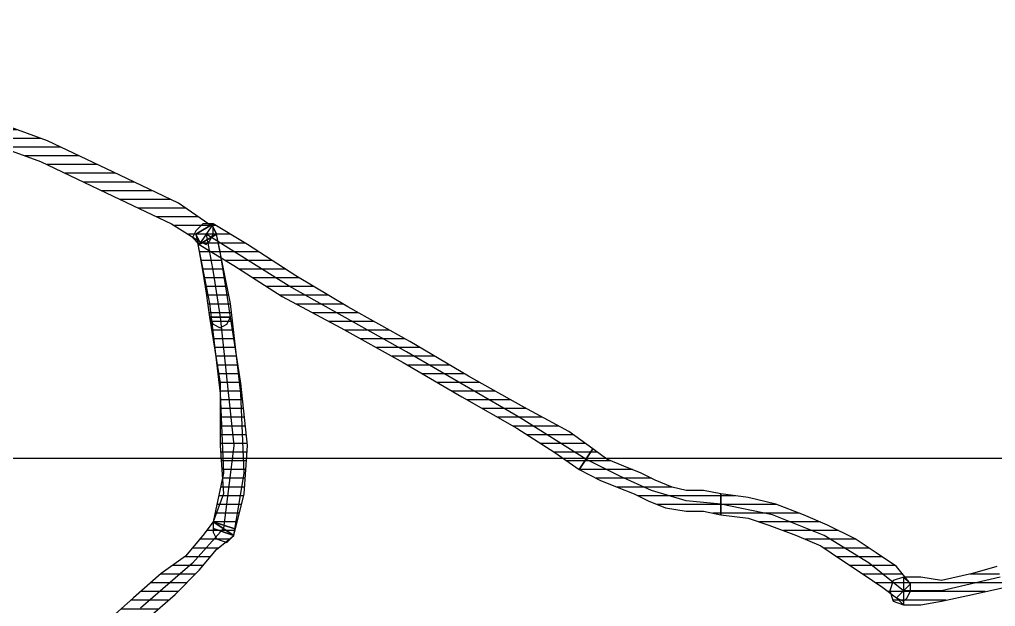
# Model space of a CAD drawing. Header units: millimetres. Extents: x 33350 to 35310, y -217097 to -211540.
# Drawn here: x 34617.32 to 34631.31, y -214317.93 to -214309.51 of the extents above; entities that cross this region are included whole.
import ezdxf

# ---------------------------------------------------------------- set-up
doc = ezdxf.new("R2010")
doc.units = ezdxf.units.MM
doc.header["$LTSCALE"] = 60
doc.header["$MEASUREMENT"] = 0
pattern_1 = [(360, (-5108.51305, -673.59423), (1e-16, 0.125), [25])]

# ---------------------------------------------------------------- blocks, each defined once
blk = doc.blocks.new('by')
at = {"ltscale": 30}
h = blk.add_hatch(dxfattribs=at)
h.set_pattern_fill('DC_LINES', color=256, scale=0.1, style=0)
h.set_pattern_definition(pattern_1)
edge = h.paths.add_edge_path(flags=0)
edge.add_line((6380.321, 2252.574), (6380.371, 2252.674))
edge.add_line((6380.371, 2252.674), (6380.865, 2253.021))
edge.add_line((6380.865, 2253.021), (6381.707, 2253.419))
edge.add_line((6381.707, 2253.419), (6382.745, 2253.916))
edge.add_line((6382.745, 2253.916), (6383.982, 2254.363))
edge.add_line((6383.982, 2254.363), (6385.219, 2254.81))
edge.add_line((6385.219, 2254.81), (6386.407, 2255.207))
edge.add_line((6386.407, 2255.207), (6387.495, 2255.505))
edge.add_line((6387.495, 2255.505), (6388.237, 2255.654))
edge.add_line((6388.237, 2255.654), (6388.237, 2255.356))
edge.add_line((6388.237, 2255.356), (6387.495, 2255.207))
edge.add_line((6387.495, 2255.207), (6386.506, 2254.909))
edge.add_line((6386.506, 2254.909), (6385.318, 2254.512))
edge.add_line((6385.318, 2254.512), (6384.081, 2254.065))
edge.add_line((6384.081, 2254.065), (6382.844, 2253.618))
edge.add_line((6382.844, 2253.618), (6381.805, 2253.121))
edge.add_line((6381.805, 2253.121), (6380.965, 2252.723))
edge.add_line((6380.965, 2252.723), (6380.568, 2252.475))
edge.add_line((6380.568, 2252.475), (6380.618, 2252.574))
edge.add_line((6380.618, 2252.574), (6380.568, 2252.475))
edge.add_line((6380.568, 2252.475), (6380.469, 2252.425))
edge.add_line((6380.469, 2252.425), (6380.42, 2252.475))
edge.add_line((6380.42, 2252.475), (6380.371, 2252.574))
edge.add_line((6380.371, 2252.574), (6380.371, 2252.674))
h = blk.add_hatch(dxfattribs=at)
h.set_pattern_fill('DC_LINES', color=256, scale=0.1, style=0)
h.set_pattern_definition(pattern_1)
edge = h.paths.add_edge_path(flags=0)
edge.add_line((6380.321, 2252.574), (6380.371, 2252.674))
edge.add_line((6380.371, 2252.674), (6380.865, 2253.021))
edge.add_line((6380.865, 2253.021), (6381.707, 2253.419))
edge.add_line((6381.707, 2253.419), (6382.745, 2253.916))
edge.add_line((6382.745, 2253.916), (6383.982, 2254.363))
edge.add_line((6383.982, 2254.363), (6385.219, 2254.81))
edge.add_line((6385.219, 2254.81), (6386.407, 2255.207))
edge.add_line((6386.407, 2255.207), (6387.495, 2255.505))
edge.add_line((6387.495, 2255.505), (6388.237, 2255.654))
edge.add_line((6388.237, 2255.654), (6388.237, 2255.356))
edge.add_line((6388.237, 2255.356), (6387.495, 2255.207))
edge.add_line((6387.495, 2255.207), (6386.506, 2254.909))
edge.add_line((6386.506, 2254.909), (6385.318, 2254.512))
edge.add_line((6385.318, 2254.512), (6384.081, 2254.065))
edge.add_line((6384.081, 2254.065), (6382.844, 2253.618))
edge.add_line((6382.844, 2253.618), (6381.805, 2253.121))
edge.add_line((6381.805, 2253.121), (6380.965, 2252.723))
edge.add_line((6380.965, 2252.723), (6380.568, 2252.475))
edge.add_line((6380.568, 2252.475), (6380.618, 2252.574))
edge.add_line((6380.618, 2252.574), (6380.568, 2252.475))
edge.add_line((6380.568, 2252.475), (6380.469, 2252.425))
edge.add_line((6380.469, 2252.425), (6380.42, 2252.475))
edge.add_line((6380.42, 2252.475), (6380.371, 2252.574))
edge.add_line((6380.371, 2252.574), (6380.371, 2252.674))
h = blk.add_hatch(dxfattribs=at)
h.set_pattern_fill('DC_LINES', color=256, scale=0.1, style=0)
h.set_pattern_definition(pattern_1)
edge = h.paths.add_edge_path(flags=0)
edge.add_line((6374.928, 2249.495), (6375.274, 2249.743))
edge.add_line((6375.274, 2249.743), (6375.918, 2250.091))
edge.add_line((6375.918, 2250.091), (6376.71, 2250.538))
edge.add_line((6376.71, 2250.538), (6377.551, 2251.035))
edge.add_line((6377.551, 2251.035), (6378.441, 2251.531))
edge.add_line((6378.441, 2251.531), (6379.183, 2251.978))
edge.add_line((6379.183, 2251.978), (6379.876, 2252.425))
edge.add_line((6379.876, 2252.425), (6380.371, 2252.723))
edge.add_line((6380.371, 2252.723), (6380.568, 2252.425))
edge.add_line((6380.568, 2252.425), (6380.074, 2252.127))
edge.add_line((6380.074, 2252.127), (6379.381, 2251.68))
edge.add_line((6379.381, 2251.68), (6378.54, 2251.233))
edge.add_line((6378.54, 2251.233), (6377.649, 2250.736))
edge.add_line((6377.649, 2250.736), (6376.808, 2250.24))
edge.add_line((6376.808, 2250.24), (6376.016, 2249.793))
edge.add_line((6376.016, 2249.793), (6375.472, 2249.445))
edge.add_line((6375.472, 2249.445), (6375.127, 2249.197))
h = blk.add_hatch(dxfattribs=at)
h.set_pattern_fill('DC_LINES', color=256, scale=0.1, style=0)
h.set_pattern_definition(pattern_1)
edge = h.paths.add_edge_path(flags=0)
edge.add_line((6380.321, 2252.574), (6380.568, 2252.425))
edge.add_line((6380.568, 2252.425), (6380.074, 2252.127))
edge.add_line((6380.074, 2252.127), (6379.381, 2251.68))
edge.add_line((6379.381, 2251.68), (6378.54, 2251.233))
edge.add_line((6378.54, 2251.233), (6377.649, 2250.736))
edge.add_line((6377.649, 2250.736), (6376.808, 2250.24))
edge.add_line((6376.808, 2250.24), (6376.016, 2249.793))
edge.add_line((6376.016, 2249.793), (6375.472, 2249.445))
edge.add_line((6375.472, 2249.445), (6375.127, 2249.197))
edge.add_line((6375.127, 2249.197), (6374.928, 2249.495))
edge.add_line((6374.928, 2249.495), (6375.274, 2249.743))
edge.add_line((6375.274, 2249.743), (6375.918, 2250.091))
edge.add_line((6375.918, 2250.091), (6376.71, 2250.538))
edge.add_line((6376.71, 2250.538), (6377.551, 2251.035))
edge.add_line((6377.551, 2251.035), (6378.441, 2251.531))
edge.add_line((6378.441, 2251.531), (6379.183, 2251.978))
edge.add_line((6379.183, 2251.978), (6379.876, 2252.425))
edge.add_line((6379.876, 2252.425), (6380.371, 2252.723))
edge.add_line((6380.371, 2252.723), (6380.618, 2252.574))
edge.add_line((6380.618, 2252.574), (6380.371, 2252.723))
edge.add_line((6380.371, 2252.723), (6380.519, 2252.723))
edge.add_line((6380.519, 2252.723), (6380.618, 2252.624))
edge.add_line((6380.618, 2252.624), (6380.668, 2252.525))
edge.add_line((6380.668, 2252.525), (6380.568, 2252.425))
h = blk.add_hatch(dxfattribs=at)
h.set_pattern_fill('DC_LINES', color=256, scale=0.1, style=0)
h.set_pattern_definition(pattern_1)
edge = h.paths.add_edge_path(flags=0)
edge.add_line((6380.371, 2248.352), (6380.074, 2248.253))
edge.add_line((6380.074, 2248.253), (6379.926, 2249.147))
edge.add_line((6379.926, 2249.147), (6379.974, 2250.289))
edge.add_line((6379.974, 2250.289), (6380.123, 2251.581))
edge.add_line((6380.123, 2251.581), (6380.321, 2252.574))
edge.add_line((6380.321, 2252.574), (6380.618, 2252.574))
edge.add_line((6380.618, 2252.574), (6380.42, 2251.581))
edge.add_line((6380.42, 2251.581), (6380.271, 2250.289))
edge.add_line((6380.271, 2250.289), (6380.222, 2249.147))
edge.add_line((6380.222, 2249.147), (6380.371, 2248.451))
edge.add_line((6380.371, 2248.451), (6380.074, 2248.352))
edge.add_line((6380.074, 2248.352), (6380.371, 2248.451))
edge.add_line((6380.371, 2248.451), (6380.371, 2248.302))
edge.add_line((6380.371, 2248.302), (6380.321, 2248.203))
edge.add_line((6380.321, 2248.203), (6380.173, 2248.153))
edge.add_line((6380.173, 2248.153), (6380.074, 2248.253))
h = blk.add_hatch(dxfattribs=at)
h.set_pattern_fill('DC_LINES', color=256, scale=0.1, style=0)
h.set_pattern_definition(pattern_1)
edge = h.paths.add_edge_path(flags=0)
edge.add_line((6380.074, 2248.253), (6379.926, 2249.147))
edge.add_line((6379.926, 2249.147), (6379.974, 2250.289))
edge.add_line((6379.974, 2250.289), (6380.123, 2251.581))
edge.add_line((6380.123, 2251.581), (6380.321, 2252.574))
edge.add_line((6380.321, 2252.574), (6380.618, 2252.574))
edge.add_line((6380.618, 2252.574), (6380.42, 2251.581))
edge.add_line((6380.42, 2251.581), (6380.271, 2250.289))
edge.add_line((6380.271, 2250.289), (6380.222, 2249.147))
edge.add_line((6380.222, 2249.147), (6380.371, 2248.451))
h = blk.add_hatch(dxfattribs=at)
h.set_pattern_fill('DC_LINES', color=256, scale=0.1, style=0)
h.set_pattern_definition(pattern_1)
edge = h.paths.add_edge_path(flags=0)
edge.add_line((6380.618, 2252.574), (6380.568, 2252.326))
edge.add_line((6380.568, 2252.326), (6380.519, 2252.028))
edge.add_line((6380.519, 2252.028), (6380.469, 2251.73))
edge.add_line((6380.469, 2251.73), (6380.42, 2251.382))
edge.add_line((6380.42, 2251.382), (6380.123, 2251.382))
edge.add_line((6380.123, 2251.382), (6380.173, 2251.73))
edge.add_line((6380.173, 2251.73), (6380.222, 2252.028))
edge.add_line((6380.222, 2252.028), (6380.271, 2252.326))
edge.add_line((6380.271, 2252.326), (6380.321, 2252.574))
h = blk.add_hatch(dxfattribs=at)
h.set_pattern_fill('DC_LINES', color=256, scale=0.1, style=0)
h.set_pattern_definition(pattern_1)
edge = h.paths.add_edge_path(flags=0)
edge.add_line((6380.123, 2251.382), (6380.173, 2251.73))
edge.add_line((6380.173, 2251.73), (6380.222, 2252.028))
edge.add_line((6380.222, 2252.028), (6380.271, 2252.326))
edge.add_line((6380.271, 2252.326), (6380.321, 2252.574))
edge.add_line((6380.321, 2252.574), (6380.618, 2252.574))
edge.add_line((6380.618, 2252.574), (6380.568, 2252.326))
edge.add_line((6380.568, 2252.326), (6380.519, 2252.028))
edge.add_line((6380.519, 2252.028), (6380.469, 2251.73))
edge.add_line((6380.469, 2251.73), (6380.42, 2251.382))
h = blk.add_hatch(dxfattribs=at)
h.set_pattern_fill('DC_LINES', color=256, scale=0.1, style=0)
h.set_pattern_definition(pattern_1)
edge = h.paths.add_edge_path(flags=0)
edge.add_line((6380.074, 2248.253), (6379.926, 2248.849))
edge.add_line((6379.926, 2248.849), (6379.876, 2249.544))
edge.add_line((6379.876, 2249.544), (6379.974, 2250.438))
edge.add_line((6379.974, 2250.438), (6380.123, 2251.382))
edge.add_line((6380.123, 2251.382), (6380.42, 2251.382))
edge.add_line((6380.42, 2251.382), (6380.271, 2250.438))
edge.add_line((6380.271, 2250.438), (6380.271, 2249.544))
edge.add_line((6380.271, 2249.544), (6380.222, 2248.849))
edge.add_line((6380.222, 2248.849), (6380.371, 2248.451))
h = blk.add_hatch(dxfattribs=at)
h.set_pattern_fill('DC_LINES', color=256, scale=0.1, style=0)
h.set_pattern_definition(pattern_1)
edge = h.paths.add_edge_path(flags=0)
edge.add_line((6380.42, 2251.382), (6380.371, 2251.283))
edge.add_line((6380.371, 2251.283), (6380.271, 2251.233))
edge.add_line((6380.271, 2251.233), (6380.173, 2251.283))
edge.add_line((6380.173, 2251.283), (6380.123, 2251.382))
h = blk.add_hatch(dxfattribs=at)
h.set_pattern_fill('DC_LINES', color=256, scale=0.1, style=0)
h.set_pattern_definition(pattern_1)
edge = h.paths.add_edge_path(flags=0)
edge.add_line((6375.127, 2249.197), (6374.83, 2249.048))
edge.add_line((6374.83, 2249.048), (6374.582, 2248.948))
edge.add_line((6374.582, 2248.948), (6374.335, 2248.849))
edge.add_line((6374.335, 2248.849), (6374.136, 2248.749))
edge.add_line((6374.136, 2248.749), (6373.889, 2248.65))
edge.add_line((6373.889, 2248.65), (6373.593, 2248.6))
edge.add_line((6373.593, 2248.6), (6373.345, 2248.6))
edge.add_line((6373.345, 2248.6), (6373.097, 2248.551))
edge.add_line((6373.097, 2248.551), (6373.097, 2248.849))
edge.add_line((6373.097, 2248.849), (6373.345, 2248.899))
edge.add_line((6373.345, 2248.899), (6373.593, 2248.899))
edge.add_line((6373.593, 2248.899), (6373.791, 2248.948))
edge.add_line((6373.791, 2248.948), (6374.038, 2249.048))
edge.add_line((6374.038, 2249.048), (6374.235, 2249.147))
edge.add_line((6374.235, 2249.147), (6374.483, 2249.246))
edge.add_line((6374.483, 2249.246), (6374.73, 2249.346))
edge.add_line((6374.73, 2249.346), (6374.928, 2249.495))
h = blk.add_hatch(dxfattribs=at)
h.set_pattern_fill('DC_LINES', color=256, scale=0.1, style=0)
h.set_pattern_definition(pattern_1)
edge = h.paths.add_edge_path(flags=0)
edge.add_line((6373.097, 2248.849), (6373.345, 2248.899))
edge.add_line((6373.345, 2248.899), (6373.593, 2248.899))
edge.add_line((6373.593, 2248.899), (6373.791, 2248.948))
edge.add_line((6373.791, 2248.948), (6374.038, 2249.048))
edge.add_line((6374.038, 2249.048), (6374.235, 2249.147))
edge.add_line((6374.235, 2249.147), (6374.483, 2249.246))
edge.add_line((6374.483, 2249.246), (6374.73, 2249.346))
edge.add_line((6374.73, 2249.346), (6374.928, 2249.495))
edge.add_line((6374.928, 2249.495), (6375.127, 2249.197))
edge.add_line((6375.127, 2249.197), (6374.83, 2249.048))
edge.add_line((6374.83, 2249.048), (6374.582, 2248.948))
edge.add_line((6374.582, 2248.948), (6374.335, 2248.849))
edge.add_line((6374.335, 2248.849), (6374.136, 2248.749))
edge.add_line((6374.136, 2248.749), (6373.889, 2248.65))
edge.add_line((6373.889, 2248.65), (6373.593, 2248.6))
edge.add_line((6373.593, 2248.6), (6373.345, 2248.6))
edge.add_line((6373.345, 2248.6), (6373.097, 2248.551))
h = blk.add_hatch(dxfattribs=at)
h.set_pattern_fill('DC_LINES', color=256, scale=0.1, style=0)
h.set_pattern_definition(pattern_1)
edge = h.paths.add_edge_path(flags=0)
edge.add_line((6373.097, 2248.551), (6372.702, 2248.501))
edge.add_line((6372.702, 2248.501), (6372.405, 2248.402))
edge.add_line((6372.405, 2248.402), (6372.009, 2248.253))
edge.add_line((6372.009, 2248.253), (6371.663, 2248.104))
edge.add_line((6371.663, 2248.104), (6371.366, 2247.905))
edge.add_line((6371.366, 2247.905), (6371.069, 2247.706))
edge.add_line((6371.069, 2247.706), (6370.772, 2247.508))
edge.add_line((6370.772, 2247.508), (6370.575, 2247.359))
edge.add_line((6370.575, 2247.359), (6370.377, 2247.557))
edge.add_line((6370.377, 2247.557), (6370.575, 2247.806))
edge.add_line((6370.575, 2247.806), (6370.871, 2248.004))
edge.add_line((6370.871, 2248.004), (6371.168, 2248.203))
edge.add_line((6371.168, 2248.203), (6371.564, 2248.402))
edge.add_line((6371.564, 2248.402), (6371.91, 2248.551))
edge.add_line((6371.91, 2248.551), (6372.306, 2248.7))
edge.add_line((6372.306, 2248.7), (6372.702, 2248.799))
edge.add_line((6372.702, 2248.799), (6373.097, 2248.849))
h = blk.add_hatch(dxfattribs=at)
h.set_pattern_fill('DC_LINES', color=256, scale=0.1, style=0)
h.set_pattern_definition(pattern_1)
edge = h.paths.add_edge_path(flags=0)
edge.add_line((6370.475, 2247.657), (6370.377, 2247.557))
edge.add_line((6370.377, 2247.557), (6370.575, 2247.806))
edge.add_line((6370.575, 2247.806), (6370.871, 2248.004))
edge.add_line((6370.871, 2248.004), (6371.168, 2248.203))
edge.add_line((6371.168, 2248.203), (6371.564, 2248.402))
edge.add_line((6371.564, 2248.402), (6371.91, 2248.551))
edge.add_line((6371.91, 2248.551), (6372.306, 2248.7))
edge.add_line((6372.306, 2248.7), (6372.702, 2248.799))
edge.add_line((6372.702, 2248.799), (6373.097, 2248.849))
edge.add_line((6373.097, 2248.849), (6373.097, 2248.551))
edge.add_line((6373.097, 2248.551), (6372.702, 2248.501))
edge.add_line((6372.702, 2248.501), (6372.405, 2248.402))
edge.add_line((6372.405, 2248.402), (6372.009, 2248.253))
edge.add_line((6372.009, 2248.253), (6371.663, 2248.104))
edge.add_line((6371.663, 2248.104), (6371.366, 2247.905))
edge.add_line((6371.366, 2247.905), (6371.069, 2247.706))
edge.add_line((6371.069, 2247.706), (6370.772, 2247.508))
edge.add_line((6370.772, 2247.508), (6370.575, 2247.359))
edge.add_line((6370.575, 2247.359), (6370.475, 2247.259))
edge.add_line((6370.475, 2247.259), (6370.575, 2247.359))
edge.add_line((6370.575, 2247.359), (6370.475, 2247.309))
edge.add_line((6370.475, 2247.309), (6370.426, 2247.359))
edge.add_line((6370.426, 2247.359), (6370.377, 2247.458))
edge.add_line((6370.377, 2247.458), (6370.377, 2247.557))
h = blk.add_hatch(dxfattribs=at)
h.set_pattern_fill('DC_LINES', color=256, scale=0.1, style=0)
h.set_pattern_definition(pattern_1)
edge = h.paths.add_edge_path(flags=0)
edge.add_line((6382.943, 2246.216), (6382.844, 2245.918))
edge.add_line((6382.844, 2245.918), (6382.498, 2246.117))
edge.add_line((6382.498, 2246.117), (6382.152, 2246.415))
edge.add_line((6382.152, 2246.415), (6381.707, 2246.713))
edge.add_line((6381.707, 2246.713), (6381.31, 2247.061))
edge.add_line((6381.31, 2247.061), (6380.915, 2247.408))
edge.add_line((6380.915, 2247.408), (6380.568, 2247.756))
edge.add_line((6380.568, 2247.756), (6380.321, 2248.054))
edge.add_line((6380.321, 2248.054), (6380.074, 2248.253))
edge.add_line((6380.074, 2248.253), (6380.371, 2248.451))
edge.add_line((6380.371, 2248.451), (6380.519, 2248.253))
edge.add_line((6380.519, 2248.253), (6380.766, 2247.955))
edge.add_line((6380.766, 2247.955), (6381.113, 2247.706))
edge.add_line((6381.113, 2247.706), (6381.509, 2247.359))
edge.add_line((6381.509, 2247.359), (6381.904, 2247.011))
edge.add_line((6381.904, 2247.011), (6382.349, 2246.713))
edge.add_line((6382.349, 2246.713), (6382.696, 2246.415))
edge.add_line((6382.696, 2246.415), (6383.042, 2246.216))
edge.add_line((6383.042, 2246.216), (6382.943, 2245.918))
edge.add_line((6382.943, 2245.918), (6383.042, 2246.216))
edge.add_line((6383.042, 2246.216), (6383.141, 2246.117))
edge.add_line((6383.141, 2246.117), (6383.092, 2245.968))
edge.add_line((6383.092, 2245.968), (6382.993, 2245.918))
edge.add_line((6382.993, 2245.918), (6382.844, 2245.918))
h = blk.add_hatch(dxfattribs=at)
h.set_pattern_fill('DC_LINES', color=256, scale=0.1, style=0)
h.set_pattern_definition(pattern_1)
edge = h.paths.add_edge_path(flags=0)
edge.add_line((6382.844, 2245.968), (6382.844, 2245.918))
edge.add_line((6382.844, 2245.918), (6382.498, 2246.117))
edge.add_line((6382.498, 2246.117), (6382.152, 2246.415))
edge.add_line((6382.152, 2246.415), (6381.707, 2246.713))
edge.add_line((6381.707, 2246.713), (6381.31, 2247.061))
edge.add_line((6381.31, 2247.061), (6380.915, 2247.408))
edge.add_line((6380.915, 2247.408), (6380.568, 2247.756))
edge.add_line((6380.568, 2247.756), (6380.321, 2248.054))
edge.add_line((6380.321, 2248.054), (6380.074, 2248.253))
edge.add_line((6380.074, 2248.253), (6380.371, 2248.451))
edge.add_line((6380.371, 2248.451), (6380.519, 2248.253))
edge.add_line((6380.519, 2248.253), (6380.766, 2247.955))
edge.add_line((6380.766, 2247.955), (6381.113, 2247.706))
edge.add_line((6381.113, 2247.706), (6381.509, 2247.359))
edge.add_line((6381.509, 2247.359), (6381.904, 2247.011))
edge.add_line((6381.904, 2247.011), (6382.349, 2246.713))
edge.add_line((6382.349, 2246.713), (6382.696, 2246.415))
edge.add_line((6382.696, 2246.415), (6383.042, 2246.216))
edge.add_line((6383.042, 2246.216), (6383.042, 2246.166))
edge.add_line((6383.042, 2246.166), (6383.042, 2246.216))
edge.add_line((6383.042, 2246.216), (6383.141, 2246.117))
edge.add_line((6383.141, 2246.117), (6383.092, 2245.968))
edge.add_line((6383.092, 2245.968), (6382.993, 2245.918))
edge.add_line((6382.993, 2245.918), (6382.844, 2245.918))
h = blk.add_hatch(dxfattribs=at)
h.set_pattern_fill('DC_LINES', color=256, scale=0.1, style=0)
h.set_pattern_definition(pattern_1)
edge = h.paths.add_edge_path(flags=0)
edge.add_line((6370.575, 2247.359), (6370.475, 2247.259))
edge.add_line((6370.475, 2247.259), (6370.228, 2247.259))
edge.add_line((6370.228, 2247.259), (6369.931, 2247.309))
edge.add_line((6369.931, 2247.309), (6369.486, 2247.408))
edge.add_line((6369.486, 2247.408), (6369.041, 2247.508))
edge.add_line((6369.041, 2247.508), (6369.139, 2247.806))
edge.add_line((6369.139, 2247.806), (6369.486, 2247.706))
edge.add_line((6369.486, 2247.706), (6369.931, 2247.607))
edge.add_line((6369.931, 2247.607), (6370.228, 2247.657))
edge.add_line((6370.228, 2247.657), (6370.475, 2247.657))
edge.add_line((6370.475, 2247.657), (6370.377, 2247.557))
edge.add_line((6370.377, 2247.557), (6370.475, 2247.657))
edge.add_line((6370.475, 2247.657), (6370.624, 2247.607))
edge.add_line((6370.624, 2247.607), (6370.674, 2247.458))
edge.add_line((6370.674, 2247.458), (6370.624, 2247.309))
edge.add_line((6370.624, 2247.309), (6370.475, 2247.259))
h = blk.add_hatch(dxfattribs=at)
h.set_pattern_fill('DC_LINES', color=256, scale=0.1, style=0)
h.set_pattern_definition(pattern_1)
edge = h.paths.add_edge_path(flags=0)
edge.add_line((6369.139, 2247.806), (6369.486, 2247.706))
edge.add_line((6369.486, 2247.706), (6369.931, 2247.607))
edge.add_line((6369.931, 2247.607), (6370.228, 2247.657))
edge.add_line((6370.228, 2247.657), (6370.475, 2247.657))
edge.add_line((6370.475, 2247.657), (6370.475, 2247.259))
edge.add_line((6370.475, 2247.259), (6370.228, 2247.259))
edge.add_line((6370.228, 2247.259), (6369.931, 2247.309))
edge.add_line((6369.931, 2247.309), (6369.486, 2247.408))
edge.add_line((6369.486, 2247.408), (6369.041, 2247.508))
for p, q in [((6382.745, 2253.916, -4.505), (6383.982, 2254.363, -4.505)), ((6382.745, 2253.916, -4.505), (6383.982, 2254.363, -4.505)), ((6384.081, 2254.065, -4.505), (6382.844, 2253.618, -4.505)), ((6384.081, 2254.065, -4.505), (6382.844, 2253.618, -4.505)), ((6381.707, 2253.419, -4.505), (6382.745, 2253.916, -4.505)), ((6381.707, 2253.419, -4.505), (6382.745, 2253.916, -4.505)), ((6382.844, 2253.618, -4.505), (6381.805, 2253.121, -4.505)), ((6382.844, 2253.618, -4.505), (6381.805, 2253.121, -4.505)), ((6380.865, 2253.021, -4.505), (6381.707, 2253.419, -4.505)), ((6380.865, 2253.021, -4.505), (6381.707, 2253.419, -4.505)), ((6381.805, 2253.121, -4.505), (6380.965, 2252.723, -4.505)), ((6381.805, 2253.121, -4.505), (6380.965, 2252.723, -4.505)), ((6380.371, 2252.674, -4.505), (6380.865, 2253.021, -4.505)), ((6380.371, 2252.674, -4.505), (6380.865, 2253.021, -4.505)), ((6379.876, 2252.425, -4.505), (6380.371, 2252.723, -4.505)), ((6379.876, 2252.425, -4.505), (6380.371, 2252.723, -4.505)), ((6380.371, 2252.723, -4.505), (6380.618, 2252.574, -4.505)), ((6380.618, 2252.574, -4.505), (6380.371, 2252.723, -4.505)), ((6380.371, 2252.723, -4.505), (6380.519, 2252.723, -4.505)), ((6380.371, 2252.723, -4.505), (6380.568, 2252.425, -4.505)), ((6380.519, 2252.723, -4.505), (6380.618, 2252.624, -4.505)), ((6380.965, 2252.723, -4.505), (6380.568, 2252.475, -4.505)), ((6380.965, 2252.723, -4.505), (6380.568, 2252.475, -4.505)), ((6379.282, 2251.829, -4.505), (6380.469, 2252.574, -4.505)), ((6380.123, 2251.581, -4.505), (6380.321, 2252.574, -4.505)), ((6380.123, 2251.581, -4.505), (6380.321, 2252.574, -4.505)), ((6380.271, 2252.326, -4.505), (6380.321, 2252.574, -4.505)), ((6380.271, 2252.326, -4.505), (6380.321, 2252.574, -4.505)), ((6380.321, 2252.574, -4.505), (6380.371, 2252.674, -4.505)), ((6380.371, 2252.674, -4.505), (6380.321, 2252.574, -4.505)), ((6380.321, 2252.574, -4.505), (6380.371, 2252.674, -4.505)), ((6380.371, 2252.674, -4.505), (6380.321, 2252.574, -4.505)), ((6380.321, 2252.574, -4.505), (6380.568, 2252.425, -4.505)), ((6380.568, 2252.425, -4.505), (6380.321, 2252.574, -4.505)), ((6380.321, 2252.574, -4.505), (6380.321, 2252.574, -4.505)), ((6380.321, 2252.574, -4.505), (6380.321, 2252.574, -4.505)), ((6380.321, 2252.574, -4.505), (6380.321, 2252.574, -4.505)), ((6380.321, 2252.574, -4.505), (6380.618, 2252.574, -4.505)), ((6380.321, 2252.574, -4.505), (6380.618, 2252.574, -4.505)), ((6380.321, 2252.574, -4.505), (6380.618, 2252.574, -4.505)), ((6380.321, 2252.574, -4.505), (6380.618, 2252.574, -4.505)), ((6380.371, 2252.574, -4.505), (6380.371, 2252.674, -4.505)), ((6380.371, 2252.574, -4.505), (6380.371, 2252.674, -4.505)), ((6380.42, 2252.475, -4.505), (6380.371, 2252.574, -4.505)), ((6380.42, 2252.475, -4.505), (6380.371, 2252.574, -4.505)), ((6380.469, 2252.574, -4.505), (6380.371, 2252.028, -4.505)), ((6380.618, 2252.574, -4.505), (6380.42, 2251.581, -4.505)), ((6380.618, 2252.574, -4.505), (6380.42, 2251.581, -4.505)), ((6380.568, 2252.475, -4.505), (6380.618, 2252.574, -4.505)), ((6380.618, 2252.574, -4.505), (6380.568, 2252.475, -4.505)), ((6380.568, 2252.475, -4.505), (6380.618, 2252.574, -4.505)), ((6380.618, 2252.574, -4.505), (6380.568, 2252.475, -4.505)), ((6380.618, 2252.574, -4.505), (6380.568, 2252.326, -4.505)), ((6380.618, 2252.574, -4.505), (6380.568, 2252.326, -4.505)), ((6380.618, 2252.624, -4.505), (6380.668, 2252.525, -4.505)), ((6380.618, 2252.574, -4.505), (6380.618, 2252.574, -4.505)), ((6379.183, 2251.978, -4.505), (6379.876, 2252.425, -4.505)), ((6379.183, 2251.978, -4.505), (6379.876, 2252.425, -4.505)), ((6380.568, 2252.425, -4.505), (6380.074, 2252.127, -4.505)), ((6380.568, 2252.425, -4.505), (6380.074, 2252.127, -4.505)), ((6380.469, 2252.425, -4.505), (6380.42, 2252.475, -4.505)), ((6380.469, 2252.425, -4.505), (6380.42, 2252.475, -4.505)), ((6380.568, 2252.475, -4.505), (6380.469, 2252.425, -4.505)), ((6380.568, 2252.475, -4.505), (6380.469, 2252.425, -4.505)), ((6380.668, 2252.525, -4.505), (6380.568, 2252.425, -4.505)), ((6380.222, 2252.028, -4.505), (6380.271, 2252.326, -4.505)), ((6380.222, 2252.028, -4.505), (6380.271, 2252.326, -4.505)), ((6380.568, 2252.326, -4.505), (6380.519, 2252.028, -4.505)), ((6380.568, 2252.326, -4.505), (6380.519, 2252.028, -4.505)), ((6380.074, 2252.127, -4.505), (6379.381, 2251.68, -4.505)), ((6380.074, 2252.127, -4.505), (6379.381, 2251.68, -4.505)), ((6380.173, 2251.73, -4.505), (6380.222, 2252.028, -4.505)), ((6380.173, 2251.73, -4.505), (6380.222, 2252.028, -4.505)), ((6380.371, 2252.028, -4.505), (6380.271, 2251.382, -4.505)), ((6380.519, 2252.028, -4.505), (6380.469, 2251.73, -4.505)), ((6380.519, 2252.028, -4.505), (6380.469, 2251.73, -4.505)), ((6378.441, 2251.531, -4.505), (6379.183, 2251.978, -4.505)), ((6378.441, 2251.531, -4.505), (6379.183, 2251.978, -4.505)), ((6377.6, 2250.885, -4.505), (6379.282, 2251.829, -4.505)), ((6380.123, 2251.382, -4.505), (6380.173, 2251.73, -4.505)), ((6380.123, 2251.382, -4.505), (6380.173, 2251.73, -4.505)), ((6380.469, 2251.73, -4.505), (6380.42, 2251.382, -4.505)), ((6380.469, 2251.73, -4.505), (6380.42, 2251.382, -4.505)), ((6379.381, 2251.68, -4.505), (6378.54, 2251.233, -4.505)), ((6379.381, 2251.68, -4.505), (6378.54, 2251.233, -4.505)), ((6379.974, 2250.289, -4.505), (6380.123, 2251.581, -4.505)), ((6379.974, 2250.289, -4.505), (6380.123, 2251.581, -4.505)), ((6380.42, 2251.581, -4.505), (6380.271, 2250.289, -4.505)), ((6380.42, 2251.581, -4.505), (6380.271, 2250.289, -4.505)), ((6377.551, 2251.035, -4.505), (6378.441, 2251.531, -4.505)), ((6377.551, 2251.035, -4.505), (6378.441, 2251.531, -4.505)), ((6379.974, 2250.438, -4.505), (6380.123, 2251.382, -4.505)), ((6380.271, 2251.382, -4.505), (6380.074, 2249.544, -4.505)), ((6380.123, 2251.382, -4.505), (6380.123, 2251.382, -4.505)), ((6380.42, 2251.382, -4.505), (6380.123, 2251.382, -4.505)), ((6380.123, 2251.382, -4.505), (6380.123, 2251.382, -4.505)), ((6380.42, 2251.382, -4.505), (6380.123, 2251.382, -4.505)), ((6380.123, 2251.382, -4.505), (6380.42, 2251.382, -4.505)), ((6380.173, 2251.283, -4.505), (6380.123, 2251.382, -4.505)), ((6380.123, 2251.382, -4.505), (6380.42, 2251.382, -4.505)), ((6380.42, 2251.382, -4.505), (6380.271, 2250.438, -4.505)), ((6380.42, 2251.382, -4.505), (6380.371, 2251.283, -4.505)), ((6380.42, 2251.382, -4.505), (6380.42, 2251.382, -4.505)), ((6380.42, 2251.382, -4.505), (6380.42, 2251.382, -4.505)), ((6378.54, 2251.233, -4.505), (6377.649, 2250.736, -4.505)), ((6378.54, 2251.233, -4.505), (6377.649, 2250.736, -4.505)), ((6380.271, 2251.233, -4.505), (6380.173, 2251.283, -4.505)), ((6380.371, 2251.283, -4.505), (6380.271, 2251.233, -4.505)), ((6376.71, 2250.538, -4.505), (6377.551, 2251.035, -4.505)), ((6376.71, 2250.538, -4.505), (6377.551, 2251.035, -4.505)), ((6375.968, 2249.942, -4.505), (6377.6, 2250.885, -4.505)), ((6377.649, 2250.736, -4.505), (6376.808, 2250.24, -4.505)), ((6377.649, 2250.736, -4.505), (6376.808, 2250.24, -4.505)), ((6375.918, 2250.091, -4.505), (6376.71, 2250.538, -4.505)), ((6375.918, 2250.091, -4.505), (6376.71, 2250.538, -4.505)), ((6379.876, 2249.544, -4.505), (6379.974, 2250.438, -4.505)), ((6380.271, 2250.438, -4.505), (6380.271, 2249.544, -4.505)), ((6376.808, 2250.24, -4.505), (6376.016, 2249.793, -4.505)), ((6376.808, 2250.24, -4.505), (6376.016, 2249.793, -4.505)), ((6379.926, 2249.147, -4.505), (6379.974, 2250.289, -4.505)), ((6379.926, 2249.147, -4.505), (6379.974, 2250.289, -4.505)), ((6380.271, 2250.289, -4.505), (6380.222, 2249.147, -4.505)), ((6380.271, 2250.289, -4.505), (6380.222, 2249.147, -4.505)), ((6375.274, 2249.743, -4.505), (6375.918, 2250.091, -4.505)), ((6375.274, 2249.743, -4.505), (6375.918, 2250.091, -4.505)), ((6375.027, 2249.346, -4.505), (6375.968, 2249.942, -4.505)), ((6376.016, 2249.793, -4.505), (6375.472, 2249.445, -4.505)), ((6376.016, 2249.793, -4.505), (6375.472, 2249.445, -4.505)), ((6374.928, 2249.495, -4.505), (6375.274, 2249.743, -4.505)), ((6374.928, 2249.495, -4.505), (6375.274, 2249.743, -4.505)), ((6374.73, 2249.346, -4.505), (6374.928, 2249.495, -4.505)), ((6374.73, 2249.346, -4.505), (6374.928, 2249.495, -4.505)), ((6375.127, 2249.197, -4.505), (6374.928, 2249.495, -4.505)), ((6374.928, 2249.495, -4.505), (6374.928, 2249.495, -4.505)), ((6375.127, 2249.197, -4.505), (6374.928, 2249.495, -4.505)), ((6374.928, 2249.495, -4.505), (6374.928, 2249.495, -4.505)), ((6374.928, 2249.495, -4.505), (6374.928, 2249.495, -4.505)), ((6374.928, 2249.495, -4.505), (6375.127, 2249.197, -4.505)), ((6374.928, 2249.495, -4.505), (6375.127, 2249.197, -4.505)), ((6379.926, 2248.849, -4.505), (6379.876, 2249.544, -4.505)), ((6380.074, 2249.544, -4.505), (6380.222, 2248.352, -4.505)), ((6380.271, 2249.544, -4.505), (6380.222, 2248.849, -4.505)), ((6374.483, 2249.246, -4.505), (6374.73, 2249.346, -4.505)), ((6374.483, 2249.246, -4.505), (6374.73, 2249.346, -4.505)), ((6374.532, 2249.097, -4.505), (6375.027, 2249.346, -4.505)), ((6375.472, 2249.445, -4.505), (6375.127, 2249.197, -4.505)), ((6375.472, 2249.445, -4.505), (6375.127, 2249.197, -4.505)), ((6374.235, 2249.147, -4.505), (6374.483, 2249.246, -4.505)), ((6374.235, 2249.147, -4.505), (6374.483, 2249.246, -4.505)), ((6375.127, 2249.197, -4.505), (6374.83, 2249.048, -4.505)), ((6375.127, 2249.197, -4.505), (6374.83, 2249.048, -4.505)), ((6375.127, 2249.197, -4.505), (6375.127, 2249.197, -4.505)), ((6375.127, 2249.197, -4.505), (6375.127, 2249.197, -4.505)), ((6375.127, 2249.197, -4.505), (6375.127, 2249.197, -4.505)), ((6374.038, 2249.048, -4.505), (6374.235, 2249.147, -4.505)), ((6374.038, 2249.048, -4.505), (6374.235, 2249.147, -4.505)), ((6374.088, 2248.899, -4.505), (6374.532, 2249.097, -4.505)), ((6380.074, 2248.253, -4.505), (6379.926, 2249.147, -4.505)), ((6380.074, 2248.253, -4.505), (6379.926, 2249.147, -4.505)), ((6380.222, 2249.147, -4.505), (6380.371, 2248.451, -4.505)), ((6380.222, 2249.147, -4.505), (6380.371, 2248.451, -4.505)), ((6373.593, 2248.899, -4.505), (6373.791, 2248.948, -4.505)), ((6373.593, 2248.899, -4.505), (6373.791, 2248.948, -4.505)), ((6373.791, 2248.948, -4.505), (6374.038, 2249.048, -4.505)), ((6373.791, 2248.948, -4.505), (6374.038, 2249.048, -4.505)), ((6374.582, 2248.948, -4.505), (6374.335, 2248.849, -4.505)), ((6374.582, 2248.948, -4.505), (6374.335, 2248.849, -4.505)), ((6374.83, 2249.048, -4.505), (6374.582, 2248.948, -4.505)), ((6374.83, 2249.048, -4.505), (6374.582, 2248.948, -4.505)), ((6372.306, 2248.7, -4.505), (6372.702, 2248.799, -4.505)), ((6372.306, 2248.7, -4.505), (6372.702, 2248.799, -4.505)), ((6372.702, 2248.799, -4.505), (6373.097, 2248.849, -4.505)), ((6372.702, 2248.799, -4.505), (6373.097, 2248.849, -4.505)), ((6373.097, 2248.849, -4.505), (6373.345, 2248.899, -4.505)), ((6373.097, 2248.849, -4.505), (6373.345, 2248.899, -4.505)), ((6373.097, 2248.849, -4.505), (6373.097, 2248.849, -4.505)), ((6373.097, 2248.849, -4.505), (6373.097, 2248.551, -4.505)), ((6373.097, 2248.849, -4.505), (6373.097, 2248.551, -4.505)), ((6373.097, 2248.551, -4.505), (6373.097, 2248.849, -4.505)), ((6373.097, 2248.849, -4.505), (6373.097, 2248.849, -4.505)), ((6373.097, 2248.551, -4.505), (6373.097, 2248.849, -4.505)), ((6373.097, 2248.849, -4.505), (6373.097, 2248.849, -4.505)), ((6373.345, 2248.899, -4.505), (6373.593, 2248.899, -4.505)), ((6373.345, 2248.899, -4.505), (6373.593, 2248.899, -4.505)), ((6373.593, 2248.749, -4.505), (6374.088, 2248.899, -4.505)), ((6374.335, 2248.849, -4.505), (6374.136, 2248.749, -4.505)), ((6374.335, 2248.849, -4.505), (6374.136, 2248.749, -4.505)), ((6380.074, 2248.253, -4.505), (6379.926, 2248.849, -4.505)), ((6380.222, 2248.849, -4.505), (6380.371, 2248.451, -4.505)), ((6371.91, 2248.551, -4.505), (6372.306, 2248.7, -4.505)), ((6371.91, 2248.551, -4.505), (6372.306, 2248.7, -4.505)), ((6372.355, 2248.551, -4.505), (6373.097, 2248.7, -4.505)), ((6373.097, 2248.7, -4.505), (6373.593, 2248.749, -4.505)), ((6373.889, 2248.65, -4.505), (6373.593, 2248.6, -4.505)), ((6373.889, 2248.65, -4.505), (6373.593, 2248.6, -4.505)), ((6374.136, 2248.749, -4.505), (6373.889, 2248.65, -4.505)), ((6374.136, 2248.749, -4.505), (6373.889, 2248.65, -4.505)), ((6371.564, 2248.402, -4.505), (6371.91, 2248.551, -4.505)), ((6371.564, 2248.402, -4.505), (6371.91, 2248.551, -4.505)), ((6371.613, 2248.253, -4.505), (6372.355, 2248.551, -4.505)), ((6372.702, 2248.501, -4.505), (6372.405, 2248.402, -4.505)), ((6372.702, 2248.501, -4.505), (6372.405, 2248.402, -4.505)), ((6373.097, 2248.551, -4.505), (6372.702, 2248.501, -4.505)), ((6373.097, 2248.551, -4.505), (6372.702, 2248.501, -4.505)), ((6373.345, 2248.6, -4.505), (6373.097, 2248.551, -4.505)), ((6373.345, 2248.6, -4.505), (6373.097, 2248.551, -4.505)), ((6373.097, 2248.551, -4.505), (6373.097, 2248.551, -4.505)), ((6373.097, 2248.551, -4.505), (6373.097, 2248.551, -4.505)), ((6373.097, 2248.551, -4.505), (6373.097, 2248.551, -4.505)), ((6373.593, 2248.6, -4.505), (6373.345, 2248.6, -4.505)), ((6373.593, 2248.6, -4.505), (6373.345, 2248.6, -4.505)), ((6371.168, 2248.203, -4.505), (6371.564, 2248.402, -4.505)), ((6371.168, 2248.203, -4.505), (6371.564, 2248.402, -4.505)), ((6372.405, 2248.402, -4.505), (6372.009, 2248.253, -4.505)), ((6372.405, 2248.402, -4.505), (6372.009, 2248.253, -4.505)), ((6380.074, 2248.253, -4.505), (6380.371, 2248.451, -4.505)), ((6380.074, 2248.253, -4.505), (6380.371, 2248.451, -4.505)), ((6380.371, 2248.451, -4.505), (6380.074, 2248.352, -4.505)), ((6380.074, 2248.352, -4.505), (6380.371, 2248.451, -4.505)), ((6380.371, 2248.451, -4.505), (6380.074, 2248.253, -4.505)), ((6380.371, 2248.451, -4.505), (6380.074, 2248.253, -4.505)), ((6380.371, 2248.451, -4.505), (6380.519, 2248.253, -4.505)), ((6380.371, 2248.451, -4.505), (6380.519, 2248.253, -4.505)), ((6380.371, 2248.451, -4.505), (6380.371, 2248.302, -4.505)), ((6380.371, 2248.451, -4.505), (6380.371, 2248.451, -4.505)), ((6380.371, 2248.451, -4.505), (6380.371, 2248.451, -4.505)), ((6370.97, 2247.855, -4.505), (6371.613, 2248.253, -4.505)), ((6372.009, 2248.253, -4.505), (6371.663, 2248.104, -4.505)), ((6372.009, 2248.253, -4.505), (6371.663, 2248.104, -4.505)), ((6380.371, 2248.352, -4.505), (6380.074, 2248.253, -4.505)), ((6380.074, 2248.253, -4.505), (6380.371, 2248.352, -4.505)), ((6380.321, 2248.054, -4.505), (6380.074, 2248.253, -4.505)), ((6380.321, 2248.054, -4.505), (6380.074, 2248.253, -4.505)), ((6380.173, 2248.153, -4.505), (6380.074, 2248.253, -4.505)), ((6380.074, 2248.253, -4.505), (6380.074, 2248.253, -4.505)), ((6380.074, 2248.253, -4.505), (6380.074, 2248.253, -4.505)), ((6380.074, 2248.253, -4.505), (6380.074, 2248.253, -4.505)), ((6380.074, 2248.253, -4.505), (6380.074, 2248.253, -4.505)), ((6380.222, 2248.352, -4.505), (6380.668, 2247.855, -4.505)), ((6380.371, 2248.302, -4.505), (6380.321, 2248.203, -4.505)), ((6380.371, 2248.352, -4.505), (6380.371, 2248.352, -4.505)), ((6380.519, 2248.253, -4.505), (6380.766, 2247.955, -4.505)), ((6380.519, 2248.253, -4.505), (6380.766, 2247.955, -4.505)), ((6370.871, 2248.004, -4.505), (6371.168, 2248.203, -4.505)), ((6370.871, 2248.004, -4.505), (6371.168, 2248.203, -4.505)), ((6371.663, 2248.104, -4.505), (6371.366, 2247.905, -4.505)), ((6371.663, 2248.104, -4.505), (6371.366, 2247.905, -4.505)), ((6380.321, 2248.203, -4.505), (6380.173, 2248.153, -4.505)), ((6370.575, 2247.806, -4.505), (6370.871, 2248.004, -4.505)), ((6370.575, 2247.806, -4.505), (6370.871, 2248.004, -4.505)), ((6380.568, 2247.756, -4.505), (6380.321, 2248.054, -4.505)), ((6380.568, 2247.756, -4.505), (6380.321, 2248.054, -4.505)), ((6380.766, 2247.955, -4.505), (6381.113, 2247.706, -4.505)), ((6380.766, 2247.955, -4.505), (6381.113, 2247.706, -4.505)), ((6369.139, 2247.806, -4.505), (6369.486, 2247.706, -4.505)), ((6369.139, 2247.806, -4.505), (6369.486, 2247.706, -4.505)), ((6370.377, 2247.557, -4.505), (6370.575, 2247.806, -4.505)), ((6370.377, 2247.557, -4.505), (6370.575, 2247.806, -4.505)), ((6370.475, 2247.458, -4.505), (6370.97, 2247.855, -4.505)), ((6371.366, 2247.905, -4.505), (6371.069, 2247.706, -4.505)), ((6371.366, 2247.905, -4.505), (6371.069, 2247.706, -4.505)), ((6380.668, 2247.855, -4.505), (6381.41, 2247.21, -4.505)), ((6369.091, 2247.657, -4.505), (6369.931, 2247.458, -4.505)), ((6369.486, 2247.706, -4.505), (6369.931, 2247.607, -4.505)), ((6369.486, 2247.706, -4.505), (6369.931, 2247.607, -4.505)), ((6369.931, 2247.607, -4.505), (6370.228, 2247.657, -4.505)), ((6369.931, 2247.607, -4.505), (6370.228, 2247.657, -4.505)), ((6370.228, 2247.657, -4.505), (6370.475, 2247.657, -4.505)), ((6370.228, 2247.657, -4.505), (6370.475, 2247.657, -4.505)), ((6370.475, 2247.657, -4.505), (6370.377, 2247.557, -4.505)), ((6370.377, 2247.557, -4.505), (6370.475, 2247.657, -4.505)), ((6370.475, 2247.657, -4.505), (6370.377, 2247.557, -4.505)), ((6370.377, 2247.557, -4.505), (6370.475, 2247.657, -4.505)), ((6370.475, 2247.657, -4.505), (6370.475, 2247.657, -4.505)), ((6370.475, 2247.657, -4.505), (6370.624, 2247.607, -4.505)), ((6370.475, 2247.657, -4.505), (6370.475, 2247.259, -4.505)), ((6371.069, 2247.706, -4.505), (6370.772, 2247.508, -4.505)), ((6371.069, 2247.706, -4.505), (6370.772, 2247.508, -4.505)), ((6380.915, 2247.408, -4.505), (6380.568, 2247.756, -4.505)), ((6380.915, 2247.408, -4.505), (6380.568, 2247.756, -4.505)), ((6381.113, 2247.706, -4.505), (6381.509, 2247.359, -4.505)), ((6381.113, 2247.706, -4.505), (6381.509, 2247.359, -4.505)), ((6370.575, 2247.359, -4.505), (6370.377, 2247.557, -4.505)), ((6370.377, 2247.458, -4.505), (6370.377, 2247.557, -4.505)), ((6370.624, 2247.607, -4.505), (6370.674, 2247.458, -4.505)), ((6369.486, 2247.408, -4.505), (6369.041, 2247.508, -4.505)), ((6369.486, 2247.408, -4.505), (6369.041, 2247.508, -4.505)), ((6369.931, 2247.309, -4.505), (6369.486, 2247.408, -4.505)), ((6369.931, 2247.309, -4.505), (6369.486, 2247.408, -4.505)), ((6369.931, 2247.458, -4.505), (6370.475, 2247.458, -4.505)), ((6370.426, 2247.359, -4.505), (6370.377, 2247.458, -4.505)), ((6370.772, 2247.508, -4.505), (6370.575, 2247.359, -4.505)), ((6370.772, 2247.508, -4.505), (6370.575, 2247.359, -4.505)), ((6370.674, 2247.458, -4.505), (6370.624, 2247.309, -4.505)), ((6381.31, 2247.061, -4.505), (6380.915, 2247.408, -4.505)), ((6381.31, 2247.061, -4.505), (6380.915, 2247.408, -4.505)), ((6370.228, 2247.259, -4.505), (6369.931, 2247.309, -4.505)), ((6370.228, 2247.259, -4.505), (6369.931, 2247.309, -4.505)), ((6370.475, 2247.259, -4.505), (6370.228, 2247.259, -4.505)), ((6370.475, 2247.259, -4.505), (6370.228, 2247.259, -4.505)), ((6370.475, 2247.309, -4.505), (6370.426, 2247.359, -4.505)), ((6370.575, 2247.359, -4.505), (6370.475, 2247.259, -4.505)), ((6370.475, 2247.259, -4.505), (6370.575, 2247.359, -4.505)), ((6370.575, 2247.359, -4.505), (6370.475, 2247.309, -4.505)), ((6370.575, 2247.359, -4.505), (6370.475, 2247.259, -4.505)), ((6370.475, 2247.259, -4.505), (6370.575, 2247.359, -4.505)), ((6370.624, 2247.309, -4.505), (6370.475, 2247.259, -4.505)), ((6370.575, 2247.359, -4.505), (6370.575, 2247.359, -4.505)), ((6381.509, 2247.359, -4.505), (6381.904, 2247.011, -4.505)), ((6381.509, 2247.359, -4.505), (6381.904, 2247.011, -4.505))]:
    blk.add_line(p, q, dxfattribs=at)
at = {"ltscale": 30, "elevation": -4.505}
blk.add_lwpolyline([(6387.358, 2196.359), (6350.358, 2196.359), (6350.358, 2249.359), (6387.358, 2249.359)], close=True, dxfattribs=at)

msp = doc.modelspace()

# ---------------------------------------------------------------- block references
at = {"xscale": -1}
msp.add_blockref('by', (41000.469, -216565.167, 4.505), dxfattribs=at)

doc.saveas('drawing.dxf')
